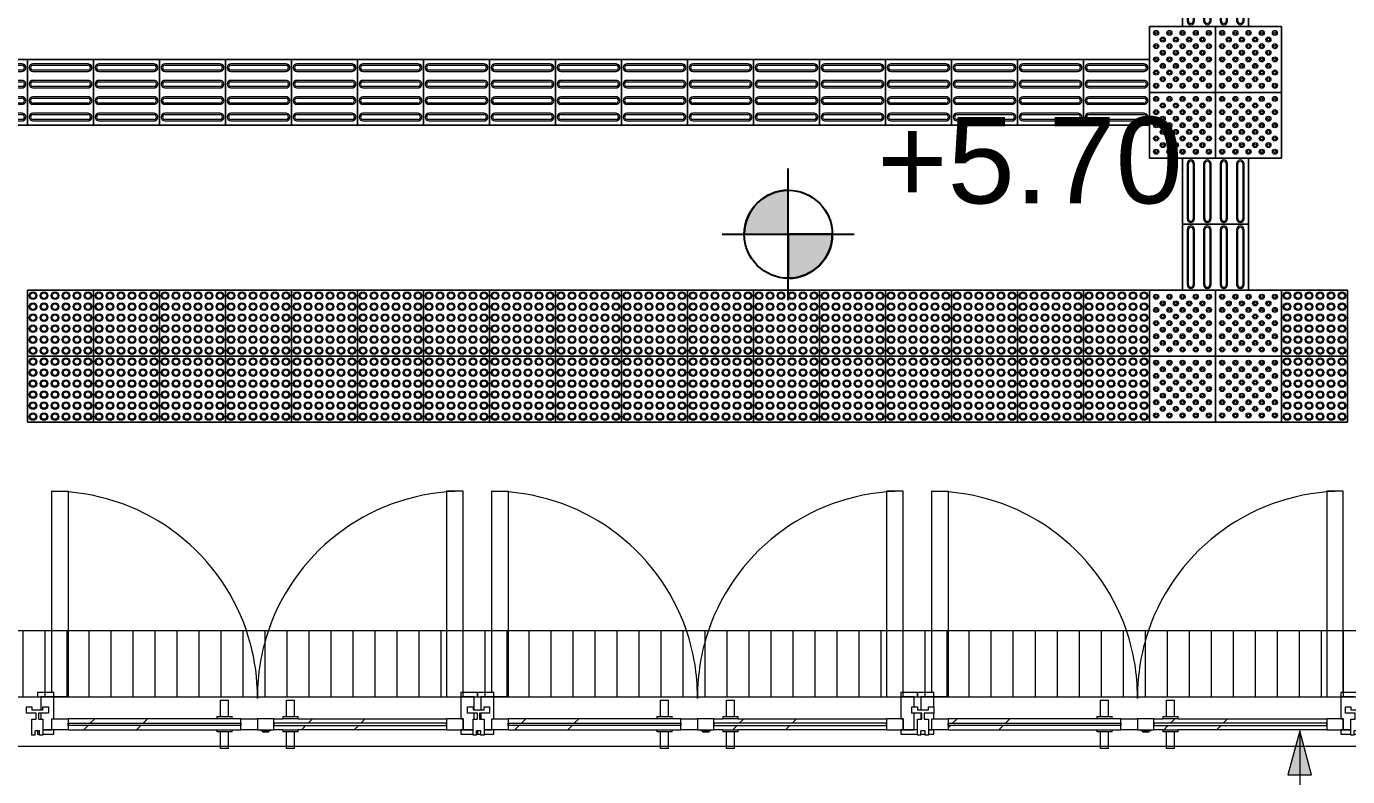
# Model space of a CAD drawing. Header units: millimetres. Extents: x 10569 to 232243, y -25347 to 80743.
# Drawn here: x 54914 to 60919, y 45419 to 48832 of the extents above; entities that cross this region are included whole.
import ezdxf

# ---------------------------------------------------------------- set-up
doc = ezdxf.new("R2010")
doc.units = ezdxf.units.MM
for name, color, linetype, lineweight in [('A-ANNO-NOTE', 131, 'Continuous', 25), ('A-DETL-GENF', 92, 'Continuous', 20), ('A-DETL-THIN', 151, 'Continuous', 9), ('A-DOOR', 31, 'Continuous', 20), ('A-DOOR-FRAM', 31, 'Continuous', 30), ('A-FLOR', 192, 'Continuous', 9), ('A-GENM', 13, 'Continuous', 20), ('A-GLAZ-CWMG', 51, 'Continuous', 20), ('G-ANNO-TEXT', 231, 'Continuous', 5)]:
    doc.layers.add(name, color=color, linetype=linetype, lineweight=lineweight)
doc.styles.add('Arial_1', font='arial.ttf', dxfattribs={"height": 393.413174})
pattern_1 = [(45, (-59964.3, -45707.5), (-494.975, 494.975), []), (45, (-59964.3, -44957.5), (-494.975, 494.975), [])]
pattern_2 = [(45, (-57964.3, -45707.5), (-494.975, 494.975), []), (45, (-57964.3, -44957.5), (-494.975, 494.975), [])]
pattern_3 = [(45, (-55964.3, -45707.5), (-494.975, 494.975), []), (45, (-55964.3, -44957.5), (-494.975, 494.975), [])]

# ---------------------------------------------------------------- blocks, each defined once
blk = doc.blocks.new('Rectangular Mullion - DLN_FRAME Corten-13948619-TENDER DRAFT G_F')
at = {"layer": 'A-GLAZ-CWMG', "lineweight": 15}
for p, q in [((-10, 100), (-25, 100)), ((-25, 100), (-25, 27)), ((-10, 100), (-10, 80)), ((10, 80), (-10, 80)), ((25, 100), (10, 100)), ((10, 100), (10, 80)), ((25, 27), (25, 100)), ((-5, 0), (-50, 0)), ((-50, 0), (-50, -30)), ((-25, 27), (-5, 27)), ((-5, 27), (-5, 0)), ((5, 0), (5, 27)), ((5, 27), (25, 27)), ((50, 0), (5, 0)), ((50, -30), (50, 0)), ((-50, -30), (-25, -30)), ((-25, -30), (-25, -15)), ((-25, -15), (25, -15)), ((25, -15), (25, -30)), ((25, -30), (50, -30))]:
    blk.add_line(p, q, dxfattribs=at)
blk = doc.blocks.new('DLN-Double Door_X Corten - Double Glazing Door-1900 x 2800 _WH_-AUTO Corten-14010553-TENDER DRAFT G_F')
at = {"layer": 'A-DOOR', "lineweight": 9}
h = blk.add_hatch(dxfattribs=at)
h.set_pattern_fill('FP_4', color=256, style=0, pattern_type=2)
h.set_pattern_definition(pattern_1)
h.paths.add_polyline_path([(-75, -75), (-75, -55), (-860, -55), (-860, -75), (-115, -75)], flags=0)
h.paths.add_polyline_path([(-520.8, -45), (-75, -45), (-75, -25), (-860, -25), (-860, -45), (-545, -45)], flags=0)
h = blk.add_hatch(dxfattribs=at)
h.set_pattern_fill('FP_4', color=256, style=0, pattern_type=2)
h.set_pattern_definition(pattern_1)
h.paths.add_polyline_path([(860, -75), (860, -55), (75, -55), (75, -75), (655, -75)], flags=0)
h.paths.add_polyline_path([(860, -45), (860, -25), (75, -25), (75, -45), (655, -45)], flags=0)
at = {"layer": 'A-DOOR', "lineweight": 15}
for p, q in [((-935, 1010), (-860, 1010)), ((-935, 375), (-935, 1010)), ((-860, 1010), (-860, 375)), ((860, 1010), (860, 375)), ((935, 1010), (860, 1010)), ((935, 375), (935, 1010)), ((-935, 95), (-935, 375)), ((-860, 375), (-860, 75)), ((860, 375), (860, 75)), ((935, 95), (935, 375)), ((-860, 75), (-925, 75)), ((860, 75), (925, 75)), ((-167.5, 60), (-132.5, 60)), ((-167.5, -15), (-167.5, 60)), ((-132.5, 60), (-132.5, -15)), ((132.5, -15), (132.5, 60)), ((132.5, 60), (167.5, 60)), ((167.5, 60), (167.5, -15)), ((-935, -75), (-935, -25)), ((-935, -25), (-860, -25)), ((-185, -25), (-860, -25)), ((-860, -25), (-860, -75)), ((-860, -45), (-75, -45)), ((-860, -55), (-860, -45)), ((-75, -55), (-860, -55)), ((-185, -15), (-115, -15)), ((-185, -15), (-185, -25)), ((-115, -25), (-185, -25)), ((-115, -25), (-115, -15)), ((-75, -25), (-115, -25)), ((-75, -75), (-75, -25)), ((-75, -25), (0, -25)), ((-75, -45), (-75, -55)), ((0, -25), (0, -75)), ((75, -25), (0, -25)), ((0, -25), (0, -75)), ((75, -25), (115, -25)), ((75, -75), (75, -25)), ((860, -45), (75, -45)), ((75, -45), (75, -55)), ((75, -55), (860, -55)), ((115, -15), (185, -15)), ((115, -15), (115, -25)), ((185, -25), (115, -25)), ((185, -25), (185, -15)), ((185, -25), (860, -25)), ((935, -25), (860, -25)), ((860, -25), (860, -75)), ((860, -55), (860, -45)), ((935, -75), (935, -25)), ((-860, -75), (-935, -75)), ((-860, -75), (-185, -75)), ((-185, -75), (-115, -75)), ((-185, -75), (-185, -85)), ((-115, -85), (-185, -85)), ((-167.5, -160), (-167.5, -85)), ((-132.5, -85), (-132.5, -160)), ((-115, -85), (-115, -75)), ((-115, -75), (-75, -75)), ((0, -75), (-75, -75)), ((0, -75), (75, -75)), ((15, -75), (15, -80)), ((60, -80), (15, -80)), ((22.5, -80), (22.5, -85)), ((22.5, -85), (52.5, -85)), ((52.5, -85), (22.5, -85)), ((52.5, -85), (52.5, -80)), ((60, -80), (60, -75)), ((115, -75), (75, -75)), ((115, -75), (185, -75)), ((115, -75), (115, -85)), ((185, -85), (115, -85)), ((132.5, -160), (132.5, -85)), ((167.5, -85), (167.5, -160)), ((185, -85), (185, -75)), ((860, -75), (185, -75)), ((860, -75), (935, -75)), ((-132.5, -160), (-167.5, -160)), ((167.5, -160), (132.5, -160))]:
    blk.add_line(p, q, dxfattribs=at)
for centre, start, end in [((-935, 75), 18.78732, 90), ((935, 75), 90, 161.21268), ((-935, 75), 0.00284, 18.78732), ((935, 75), 161.21268, 179.99716), ((935, 75), 179.99716, 180.5), ((-935, 75), 359.5, 0.00284)]:
    blk.add_arc(centre, 935, start, end, dxfattribs=at)
at = {"layer": 'A-DOOR-FRAM', "lineweight": 15}
for p, q in [((-925, 95), (-1000, 95)), ((-1000, 95), (-1000, 75)), ((-1000, 75), (-925, 75)), ((-985, 75), (-985, 15)), ((-925, 75), (-985, 75)), ((-925, 75), (-925, 95)), ((-925, 30), (-925, 75)), ((1000, 95), (925, 95)), ((925, 95), (925, 75)), ((925, 75), (985, 75)), ((985, 75), (925, 75)), ((925, 75), (925, -25)), ((990, 75), (1000, 75)), ((1000, 75), (1000, 95)), ((-985, 0), (-985, -27)), ((-935, -75), (-935, -25)), ((-935, -25), (-925, -25)), ((-925, -25), (-925, 0)), ((925, -25), (935, -25)), ((935, -25), (935, -75)), ((-985, -95), (-965, -95)), ((-925, -75), (-950, -75)), ((-950, -75), (-935, -75)), ((-950, -95), (-925, -95)), ((-925, -95), (-925, -75)), ((970, -75), (925, -75)), ((925, -75), (925, -95)), ((925, -95), (970, -95)), ((935, -75), (970, -75)), ((985, -95), (1000, -95)), ((1000, -95), (1000, -80))]:
    blk.add_line(p, q, dxfattribs=at)
blk = doc.blocks.new('DLN-Double Door_X Corten_SingleDoorSwing - Double Glazing Door-1900 x 2800 _WH_-18312659-TENDER DRAFT G_F')
at = {"layer": 'A-DOOR', "lineweight": 9}
h = blk.add_hatch(dxfattribs=at)
h.set_pattern_fill('FP_5', color=256, style=0, pattern_type=2)
h.set_pattern_definition(pattern_2)
h.paths.add_polyline_path([(-331.7, -75), (-75, -75), (-75, -55), (-860, -55), (-860, -75), (-490, -75)], flags=0)
h.paths.add_polyline_path([(-75, -45), (-75, -25), (-860, -25), (-860, -45), (-331.7, -45)], flags=0)
h = blk.add_hatch(dxfattribs=at)
h.set_pattern_fill('FP_5', color=256, style=0, pattern_type=2)
h.set_pattern_definition(pattern_2)
h.paths.add_polyline_path([(75, -75), (860, -75), (860, -55), (75, -55)], flags=0)
h.paths.add_polyline_path([(855, -45), (860, -45), (860, -25), (75, -25), (75, -45), (573.7, -45)], flags=0)
at = {"layer": 'A-DOOR', "lineweight": 15}
for p, q in [((-935, 1010), (-860, 1010)), ((-935, 375), (-935, 1010)), ((-860, 1010), (-860, 375)), ((860, 1010), (860, 375)), ((935, 1010), (860, 1010)), ((935, 375), (935, 1010)), ((-935, 95), (-935, 375)), ((-860, 375), (-860, 75)), ((860, 375), (860, 75)), ((935, 95), (935, 375)), ((-860, 75), (-925, 75)), ((860, 75), (925, 75)), ((-167.5, 60), (-132.5, 60)), ((-167.5, -15), (-167.5, 60)), ((-132.5, 60), (-132.5, -15)), ((132.5, -15), (132.5, 60)), ((132.5, 60), (167.5, 60)), ((167.5, 60), (167.5, -15)), ((-935, -75), (-935, -25)), ((-935, -25), (-860, -25)), ((-185, -25), (-860, -25)), ((-860, -25), (-860, -75)), ((-860, -45), (-75, -45)), ((-860, -55), (-860, -45)), ((-75, -55), (-860, -55)), ((-185, -15), (-115, -15)), ((-185, -15), (-185, -25)), ((-115, -25), (-185, -25)), ((-115, -25), (-115, -15)), ((-75, -25), (-115, -25)), ((-75, -75), (-75, -25)), ((-75, -25), (0, -25)), ((-75, -45), (-75, -55)), ((0, -25), (0, -75)), ((75, -25), (0, -25)), ((0, -25), (0, -75)), ((75, -25), (115, -25)), ((75, -75), (75, -25)), ((860, -45), (75, -45)), ((75, -45), (75, -55)), ((75, -55), (860, -55)), ((115, -15), (185, -15)), ((115, -15), (115, -25)), ((185, -25), (115, -25)), ((185, -25), (185, -15)), ((185, -25), (860, -25)), ((935, -25), (860, -25)), ((860, -25), (860, -75)), ((860, -55), (860, -45)), ((935, -75), (935, -25)), ((-860, -75), (-935, -75)), ((-860, -75), (-185, -75)), ((-185, -75), (-115, -75)), ((-185, -75), (-185, -85)), ((-115, -85), (-185, -85)), ((-167.5, -160), (-167.5, -85)), ((-132.5, -85), (-132.5, -160)), ((-115, -85), (-115, -75)), ((-115, -75), (-75, -75)), ((0, -75), (-75, -75)), ((0, -75), (75, -75)), ((15, -75), (15, -80)), ((60, -80), (15, -80)), ((22.5, -80), (22.5, -85)), ((22.5, -85), (52.5, -85)), ((52.5, -85), (22.5, -85)), ((52.5, -85), (52.5, -80)), ((60, -80), (60, -75)), ((115, -75), (75, -75)), ((115, -75), (185, -75)), ((115, -75), (115, -85)), ((185, -85), (115, -85)), ((132.5, -160), (132.5, -85)), ((167.5, -85), (167.5, -160)), ((185, -85), (185, -75)), ((860, -75), (185, -75)), ((860, -75), (935, -75)), ((-132.5, -160), (-167.5, -160)), ((167.5, -160), (132.5, -160))]:
    blk.add_line(p, q, dxfattribs=at)
for centre, start, end in [((-935, 75), 18.78732, 90), ((935, 75), 90, 161.21268), ((-935, 75), 0.00284, 18.78732), ((935, 75), 161.21268, 179.99716), ((935, 75), 179.99716, 180.5), ((-935, 75), 359.5, 0.00284)]:
    blk.add_arc(centre, 935, start, end, dxfattribs=at)
at = {"layer": 'A-DOOR-FRAM', "lineweight": 15}
for p, q in [((-925, 95), (-1000, 95)), ((-1000, 95), (-1000, 75)), ((-1000, 75), (-925, 75)), ((-985, 75), (-985, 15)), ((-925, 75), (-985, 75)), ((-925, 75), (-925, 95)), ((-925, -25), (-925, 75)), ((1000, 95), (925, 95)), ((925, 95), (925, 75)), ((925, 75), (1000, 75)), ((985, 75), (925, 75)), ((925, 75), (925, -25)), ((985, 30), (985, 75)), ((1000, 75), (1000, 95)), ((985, -75), (985, 0)), ((-985, 0), (-985, -27)), ((-935, -75), (-935, -25)), ((-935, -25), (-925, -25)), ((925, -25), (935, -25)), ((935, -25), (935, -75)), ((-1000, -80), (-1000, -95)), ((-1000, -95), (-985, -95)), ((-925, -75), (-970, -75)), ((-970, -75), (-935, -75)), ((-970, -95), (-925, -95)), ((-925, -95), (-925, -75)), ((1000, -75), (925, -75)), ((925, -75), (925, -95)), ((925, -95), (1000, -95)), ((935, -75), (985, -75))]:
    blk.add_line(p, q, dxfattribs=at)
blk = doc.blocks.new('DLN-Double Door_X Corten_SingleDoorSwing - Double Glazing Door-1900 x 2800 _WH_-V421-TENDER DRAFT G_F')
at = {"layer": 'A-DOOR', "lineweight": 9}
h = blk.add_hatch(dxfattribs=at)
h.set_pattern_fill('FP_6', color=256, style=0, pattern_type=2)
h.set_pattern_definition(pattern_3)
h.paths.add_polyline_path([(-185, -75), (-75, -75), (-75, -55), (-860, -55), (-860, -75), (-495, -75)], flags=0)
h.paths.add_polyline_path([(-75, -45), (-75, -25), (-860, -25), (-860, -45), (-142.7, -45)], flags=0)
h = blk.add_hatch(dxfattribs=at)
h.set_pattern_fill('FP_6', color=256, style=0, pattern_type=2)
h.set_pattern_definition(pattern_3)
h.paths.add_polyline_path([(755, -75), (860, -75), (860, -55), (75, -55), (75, -75), (505, -75)], flags=0)
h.paths.add_polyline_path([(860, -45), (860, -25), (75, -25), (75, -45), (762.8, -45)], flags=0)
at = {"layer": 'A-DOOR', "lineweight": 15}
for p, q in [((-935, 1010), (-860, 1010)), ((-935, 375), (-935, 1010)), ((-860, 1010), (-860, 375)), ((860, 1010), (860, 375)), ((935, 1010), (860, 1010)), ((935, 375), (935, 1010)), ((-935, 95), (-935, 375)), ((-860, 375), (-860, 75)), ((860, 375), (860, 75)), ((935, 95), (935, 375)), ((-860, 75), (-925, 75)), ((860, 75), (925, 75)), ((-167.5, 60), (-132.5, 60)), ((-167.5, -15), (-167.5, 60)), ((-132.5, 60), (-132.5, -15)), ((132.5, -15), (132.5, 60)), ((132.5, 60), (167.5, 60)), ((167.5, 60), (167.5, -15)), ((-935, -75), (-935, -25)), ((-935, -25), (-860, -25)), ((-185, -25), (-860, -25)), ((-860, -25), (-860, -75)), ((-860, -45), (-75, -45)), ((-860, -55), (-860, -45)), ((-75, -55), (-860, -55)), ((-185, -15), (-115, -15)), ((-185, -15), (-185, -25)), ((-115, -25), (-185, -25)), ((-115, -25), (-115, -15)), ((-75, -25), (-115, -25)), ((-75, -75), (-75, -25)), ((-75, -25), (0, -25)), ((-75, -45), (-75, -55)), ((0, -25), (0, -75)), ((75, -25), (0, -25)), ((0, -25), (0, -75)), ((75, -25), (115, -25)), ((75, -75), (75, -25)), ((860, -45), (75, -45)), ((75, -45), (75, -55)), ((75, -55), (860, -55)), ((115, -15), (185, -15)), ((115, -15), (115, -25)), ((185, -25), (115, -25)), ((185, -25), (185, -15)), ((185, -25), (860, -25)), ((935, -25), (860, -25)), ((860, -25), (860, -75)), ((860, -55), (860, -45)), ((935, -75), (935, -25)), ((-860, -75), (-935, -75)), ((-860, -75), (-185, -75)), ((-185, -75), (-115, -75)), ((-185, -75), (-185, -85)), ((-115, -85), (-185, -85)), ((-167.5, -160), (-167.5, -85)), ((-132.5, -85), (-132.5, -160)), ((-115, -85), (-115, -75)), ((-115, -75), (-75, -75)), ((0, -75), (-75, -75)), ((0, -75), (75, -75)), ((15, -75), (15, -80)), ((60, -80), (15, -80)), ((22.5, -80), (22.5, -85)), ((22.5, -85), (52.5, -85)), ((52.5, -85), (22.5, -85)), ((52.5, -85), (52.5, -80)), ((60, -80), (60, -75)), ((115, -75), (75, -75)), ((115, -75), (185, -75)), ((115, -75), (115, -85)), ((185, -85), (115, -85)), ((132.5, -160), (132.5, -85)), ((167.5, -85), (167.5, -160)), ((185, -85), (185, -75)), ((860, -75), (185, -75)), ((860, -75), (935, -75)), ((-132.5, -160), (-167.5, -160)), ((167.5, -160), (132.5, -160))]:
    blk.add_line(p, q, dxfattribs=at)
for centre, start, end in [((-935, 75), 18.78732, 90), ((935, 75), 90, 161.21268), ((-935, 75), 10.8125, 18.78732), ((935, 75), 161.21268, 179.99716), ((-935, 75), 0.00284, 10.8125), ((935, 75), 179.99716, 180.5), ((-935, 75), 359.5, 0.00284)]:
    blk.add_arc(centre, 935, start, end, dxfattribs=at)
at = {"layer": 'A-DOOR-FRAM', "lineweight": 15}
for p, q in [((-925, 95), (-1000, 95)), ((-1000, 95), (-1000, 75)), ((-1000, 75), (-925, 75)), ((-985, 75), (-985, 15)), ((-925, 75), (-985, 75)), ((-925, 75), (-925, 95)), ((-925, -25), (-925, 75)), ((1000, 95), (925, 95)), ((925, 95), (925, 75)), ((925, 75), (1000, 75)), ((985, 75), (925, 75)), ((925, 75), (925, -25)), ((985, 15), (985, 75)), ((1000, 75), (1000, 95)), ((-985, 0), (-985, -27)), ((-935, -75), (-935, -25)), ((-935, -25), (-925, -25)), ((925, -25), (935, -25)), ((935, -25), (935, -75)), ((985, -27), (985, 0)), ((-1000, -80), (-1000, -95)), ((-1000, -95), (-990, -95)), ((-925, -75), (-975, -75)), ((-975, -75), (-935, -75)), ((-975, -95), (-925, -95)), ((-925, -95), (-925, -75)), ((980, -75), (925, -75)), ((925, -75), (925, -95)), ((925, -95), (980, -95)), ((935, -75), (980, -75)), ((995, -95), (1000, -95)), ((1000, -95), (1000, -80))]:
    blk.add_line(p, q, dxfattribs=at)
blk = doc.blocks.new('DLN_Tactile - Hazard warning Tiles-3867762-TENDER DRAFT G_F')
at = {"layer": 'A-GENM'}
for p, q in [((150, 150), (-150, 150)), ((-150, 150), (-150, -150)), ((-150, -150), (-150, 150)), ((-150, 150), (150, 150)), ((150, -150), (150, 150)), ((150, 150), (150, -150)), ((-150, -150), (150, -150)), ((150, -150), (-150, -150))]:
    blk.add_line(p, q, dxfattribs=at)
for centre, radius in [((-125, 125), 17.5), ((-125, 125), 12.5), ((-75, 125), 17.5), ((-75, 125), 12.5), ((-25, 125), 17.5), ((-25, 125), 12.5), ((25, 125), 17.5), ((25, 125), 12.5), ((75, 125), 17.5), ((75, 125), 12.5), ((125, 125), 17.5), ((125, 125), 12.5), ((-125, 75), 17.5), ((-125, 75), 12.5), ((-75, 75), 17.5), ((-75, 75), 12.5), ((-25, 75), 17.5), ((-25, 75), 12.5), ((25, 75), 17.5), ((25, 75), 12.5), ((75, 75), 17.5), ((75, 75), 12.5), ((125, 75), 17.5), ((125, 75), 12.5), ((-125, 25), 17.5), ((-125, 25), 12.5), ((-75, 25), 17.5), ((-75, 25), 12.5), ((-25, 25), 17.5), ((-25, 25), 12.5), ((25, 25), 17.5), ((25, 25), 12.5), ((75, 25), 17.5), ((75, 25), 12.5), ((125, 25), 17.5), ((125, 25), 12.5), ((-125, -25), 17.5), ((-125, -75), 17.5), ((-125, -25), 12.5), ((-75, -25), 17.5), ((-75, -75), 17.5), ((-75, -25), 12.5), ((-25, -25), 17.5), ((-25, -75), 17.5), ((-25, -25), 12.5), ((25, -25), 17.5), ((25, -75), 17.5), ((25, -25), 12.5), ((75, -25), 17.5), ((75, -75), 17.5), ((75, -25), 12.5), ((125, -25), 17.5), ((125, -75), 17.5), ((125, -25), 12.5), ((-125, -125), 17.5), ((-125, -75), 12.5), ((-125, -125), 12.5), ((-75, -125), 17.5), ((-75, -75), 12.5), ((-75, -125), 12.5), ((-25, -125), 17.5), ((-25, -75), 12.5), ((-25, -125), 12.5), ((25, -125), 17.5), ((25, -75), 12.5), ((25, -125), 12.5), ((75, -125), 17.5), ((75, -75), 12.5), ((75, -125), 12.5), ((125, -125), 17.5), ((125, -75), 12.5), ((125, -125), 12.5)]:
    blk.add_circle(centre, radius, dxfattribs=at)
blk = doc.blocks.new('DLN_Tactile - Positional Tiles-V426-TENDER DRAFT G_F')
at = {"layer": 'A-GENM'}
for p, q in [((150, 150), (-150, 150)), ((-150, 150), (-150, -150)), ((-150, -150), (-150, 150)), ((-150, 150), (0, 150)), ((0, 150), (150, 150)), ((150, -150), (150, 150)), ((150, 150), (150, -150)), ((-150, -150), (150, -150)), ((150, -150), (-150, -150))]:
    blk.add_line(p, q, dxfattribs=at)
for centre, radius in [((-120, 120), 11.5), ((-120, 120), 6), ((-60, 120), 11.5), ((-60, 120), 6), ((0, 120), 11.5), ((0, 120), 6), ((60, 120), 11.5), ((60, 120), 6), ((120, 120), 11.5), ((120, 120), 6), ((-120, 60), 11.5), ((-120, 60), 6), ((-90, 90), 11.5), ((-90, 90), 6), ((-60, 60), 11.5), ((-60, 60), 6), ((-30, 90), 11.5), ((-30, 90), 6), ((0, 60), 11.5), ((0, 60), 6), ((30, 90), 11.5), ((30, 90), 6), ((60, 60), 11.5), ((60, 60), 6), ((90, 90), 11.5), ((90, 90), 6), ((120, 60), 11.5), ((120, 60), 6), ((-120, 0), 11.5), ((-120, 0), 6), ((-90, 30), 11.5), ((-90, 30), 6), ((-60, 0), 11.5), ((-60, 0), 6), ((-30, 30), 11.5), ((-30, 30), 6), ((0, 0), 11.5), ((0, 0), 6), ((30, 30), 11.5), ((30, 30), 6), ((60, 0), 11.5), ((60, 0), 6), ((90, 30), 11.5), ((90, 30), 6), ((120, 0), 11.5), ((120, 0), 6), ((-120, -60), 11.5), ((-120, -60), 6), ((-90, -30), 11.5), ((-90, -30), 6), ((-60, -60), 11.5), ((-60, -60), 6), ((-30, -30), 11.5), ((-30, -30), 6), ((0, -60), 11.5), ((0, -60), 6), ((30, -30), 11.5), ((30, -30), 6), ((60, -60), 11.5), ((60, -60), 6), ((90, -30), 11.5), ((90, -30), 6), ((120, -60), 11.5), ((120, -60), 6), ((-120, -120), 11.5), ((-120, -120), 6), ((-90, -90), 11.5), ((-90, -90), 6), ((-60, -120), 11.5), ((-60, -120), 6), ((-30, -90), 11.5), ((-30, -90), 6), ((0, -120), 11.5), ((0, -120), 6), ((30, -90), 11.5), ((30, -90), 6), ((60, -120), 11.5), ((60, -120), 6), ((90, -90), 11.5), ((90, -90), 6), ((120, -120), 11.5), ((120, -120), 6)]:
    blk.add_circle(centre, radius, dxfattribs=at)
blk = doc.blocks.new('DLN_Tactile - Positional Tiles-V427-TENDER DRAFT G_F')
at = {"layer": 'A-GENM'}
for p, q in [((150, 150), (-150, 150)), ((-150, 150), (-150, -150)), ((-150, -150), (-150, 150)), ((-150, 150), (0, 150)), ((0, 150), (150, 150)), ((150, -150), (150, 150)), ((150, 150), (150, -150)), ((-150, -150), (150, -150)), ((150, -150), (-150, -150))]:
    blk.add_line(p, q, dxfattribs=at)
for centre, radius in [((-120, 120), 11.5), ((-120, 120), 6), ((-60, 120), 11.5), ((-60, 120), 6), ((0, 120), 11.5), ((0, 120), 6), ((60, 120), 11.5), ((60, 120), 6), ((120, 120), 11.5), ((120, 120), 6), ((-120, 60), 11.5), ((-120, 60), 6), ((-90, 90), 11.5), ((-90, 90), 6), ((-60, 60), 11.5), ((-60, 60), 6), ((-30, 90), 11.5), ((-30, 90), 6), ((0, 60), 11.5), ((0, 60), 6), ((30, 90), 11.5), ((30, 90), 6), ((60, 60), 11.5), ((60, 60), 6), ((90, 90), 11.5), ((90, 90), 6), ((120, 60), 11.5), ((120, 60), 6), ((-120, 0), 11.5), ((-120, 0), 6), ((-90, 30), 11.5), ((-90, 30), 6), ((-60, 0), 11.5), ((-60, 0), 6), ((-30, 30), 11.5), ((-30, 30), 6), ((0, 0), 11.5), ((0, 0), 6), ((30, 30), 11.5), ((30, 30), 6), ((60, 0), 11.5), ((60, 0), 6), ((90, 30), 11.5), ((90, 30), 6), ((120, 0), 11.5), ((120, 0), 6), ((-120, -60), 11.5), ((-120, -60), 6), ((-90, -30), 11.5), ((-90, -30), 6), ((-60, -60), 11.5), ((-60, -60), 6), ((-30, -30), 11.5), ((-30, -30), 6), ((0, -60), 11.5), ((0, -60), 6), ((30, -30), 11.5), ((30, -30), 6), ((60, -60), 11.5), ((60, -60), 6), ((90, -30), 11.5), ((90, -30), 6), ((120, -60), 11.5), ((120, -60), 6), ((-120, -120), 11.5), ((-120, -120), 6), ((-90, -90), 11.5), ((-90, -90), 6), ((-60, -120), 11.5), ((-60, -120), 6), ((-30, -90), 11.5), ((-30, -90), 6), ((0, -120), 11.5), ((0, -120), 6), ((30, -90), 11.5), ((30, -90), 6), ((60, -120), 11.5), ((60, -120), 6), ((90, -90), 11.5), ((90, -90), 6), ((120, -120), 11.5), ((120, -120), 6)]:
    blk.add_circle(centre, radius, dxfattribs=at)
blk = doc.blocks.new('DLN_Tactile - Positional Tiles-3867764-TENDER DRAFT G_F')
at = {"layer": 'A-GENM'}
for p, q in [((150, 150), (-150, 150)), ((-150, 150), (-150, -150)), ((-150, -150), (-150, 150)), ((-150, 150), (150, 150)), ((150, -150), (150, 150)), ((150, 150), (150, -150)), ((-150, -150), (150, -150)), ((150, -150), (-150, -150))]:
    blk.add_line(p, q, dxfattribs=at)
for centre, radius in [((-120, 120), 11.5), ((-120, 120), 6), ((-60, 120), 11.5), ((-60, 120), 6), ((0, 120), 11.5), ((0, 120), 6), ((60, 120), 11.5), ((60, 120), 6), ((120, 120), 11.5), ((120, 120), 6), ((-120, 60), 11.5), ((-120, 60), 6), ((-90, 90), 11.5), ((-90, 90), 6), ((-60, 60), 11.5), ((-60, 60), 6), ((-30, 90), 11.5), ((-30, 90), 6), ((0, 60), 11.5), ((0, 60), 6), ((30, 90), 11.5), ((30, 90), 6), ((60, 60), 11.5), ((60, 60), 6), ((90, 90), 11.5), ((90, 90), 6), ((120, 60), 11.5), ((120, 60), 6), ((-120, 0), 11.5), ((-120, 0), 6), ((-90, 30), 11.5), ((-90, 30), 6), ((-60, 0), 11.5), ((-60, 0), 6), ((-30, 30), 11.5), ((-30, 30), 6), ((0, 0), 11.5), ((0, 0), 6), ((30, 30), 11.5), ((30, 30), 6), ((60, 0), 11.5), ((60, 0), 6), ((90, 30), 11.5), ((90, 30), 6), ((120, 0), 11.5), ((120, 0), 6), ((-120, -60), 11.5), ((-120, -60), 6), ((-90, -30), 11.5), ((-90, -30), 6), ((-60, -60), 11.5), ((-60, -60), 6), ((-30, -30), 11.5), ((-30, -30), 6), ((0, -60), 11.5), ((0, -60), 6), ((30, -30), 11.5), ((30, -30), 6), ((60, -60), 11.5), ((60, -60), 6), ((90, -30), 11.5), ((90, -30), 6), ((120, -60), 11.5), ((120, -60), 6), ((-120, -120), 11.5), ((-120, -120), 6), ((-90, -90), 11.5), ((-90, -90), 6), ((-60, -120), 11.5), ((-60, -120), 6), ((-30, -90), 11.5), ((-30, -90), 6), ((0, -120), 11.5), ((0, -120), 6), ((30, -90), 11.5), ((30, -90), 6), ((60, -120), 11.5), ((60, -120), 6), ((90, -90), 11.5), ((90, -90), 6), ((120, -120), 11.5), ((120, -120), 6)]:
    blk.add_circle(centre, radius, dxfattribs=at)
blk = doc.blocks.new('DLN_Tactile - Positional Tiles-V432-TENDER DRAFT G_F')
at = {"layer": 'A-GENM'}
for p, q in [((150, 150), (-150, 150)), ((-150, 150), (-150, -150)), ((-150, 0), (-150, 150)), ((-150, 150), (0, 150)), ((0, 150), (150, 150)), ((150, -150), (150, 150)), ((150, 150), (150, -150)), ((-150, -150), (-150, 0)), ((-150, -150), (150, -150)), ((150, -150), (-150, -150))]:
    blk.add_line(p, q, dxfattribs=at)
for centre, radius in [((-120, 120), 11.5), ((-120, 120), 6), ((-60, 120), 11.5), ((-60, 120), 6), ((0, 120), 11.5), ((0, 120), 6), ((60, 120), 11.5), ((60, 120), 6), ((120, 120), 11.5), ((120, 120), 6), ((-120, 60), 11.5), ((-120, 60), 6), ((-90, 90), 11.5), ((-90, 90), 6), ((-60, 60), 11.5), ((-60, 60), 6), ((-30, 90), 11.5), ((-30, 90), 6), ((0, 60), 11.5), ((0, 60), 6), ((30, 90), 11.5), ((30, 90), 6), ((60, 60), 11.5), ((60, 60), 6), ((90, 90), 11.5), ((90, 90), 6), ((120, 60), 11.5), ((120, 60), 6), ((-120, 0), 11.5), ((-120, 0), 6), ((-90, 30), 11.5), ((-90, 30), 6), ((-60, 0), 11.5), ((-60, 0), 6), ((-30, 30), 11.5), ((-30, 30), 6), ((0, 0), 11.5), ((0, 0), 6), ((30, 30), 11.5), ((30, 30), 6), ((60, 0), 11.5), ((60, 0), 6), ((90, 30), 11.5), ((90, 30), 6), ((120, 0), 11.5), ((120, 0), 6), ((-120, -60), 11.5), ((-120, -60), 6), ((-90, -30), 11.5), ((-90, -30), 6), ((-60, -60), 11.5), ((-60, -60), 6), ((-30, -30), 11.5), ((-30, -30), 6), ((0, -60), 11.5), ((0, -60), 6), ((30, -30), 11.5), ((30, -30), 6), ((60, -60), 11.5), ((60, -60), 6), ((90, -30), 11.5), ((90, -30), 6), ((120, -60), 11.5), ((120, -60), 6), ((-120, -120), 11.5), ((-120, -120), 6), ((-90, -90), 11.5), ((-90, -90), 6), ((-60, -120), 11.5), ((-60, -120), 6), ((-30, -90), 11.5), ((-30, -90), 6), ((0, -120), 11.5), ((0, -120), 6), ((30, -90), 11.5), ((30, -90), 6), ((60, -120), 11.5), ((60, -120), 6), ((90, -90), 11.5), ((90, -90), 6), ((120, -120), 11.5), ((120, -120), 6)]:
    blk.add_circle(centre, radius, dxfattribs=at)
blk = doc.blocks.new('DLN_Tactile - Positional Tiles-V433-TENDER DRAFT G_F')
at = {"layer": 'A-GENM'}
for p, q in [((150, 150), (-150, 150)), ((-150, 150), (-150, -150)), ((-150, 0), (-150, 150)), ((-150, 150), (150, 150)), ((150, -150), (150, 150)), ((150, 150), (150, -150)), ((-150, -150), (-150, 0)), ((-150, -150), (150, -150)), ((0, -150), (-150, -150)), ((150, -150), (0, -150))]:
    blk.add_line(p, q, dxfattribs=at)
for centre, radius in [((-120, 120), 11.5), ((-120, 120), 6), ((-60, 120), 11.5), ((-60, 120), 6), ((0, 120), 11.5), ((0, 120), 6), ((60, 120), 11.5), ((60, 120), 6), ((120, 120), 11.5), ((120, 120), 6), ((-120, 60), 11.5), ((-120, 60), 6), ((-90, 90), 11.5), ((-90, 90), 6), ((-60, 60), 11.5), ((-60, 60), 6), ((-30, 90), 11.5), ((-30, 90), 6), ((0, 60), 11.5), ((0, 60), 6), ((30, 90), 11.5), ((30, 90), 6), ((60, 60), 11.5), ((60, 60), 6), ((90, 90), 11.5), ((90, 90), 6), ((120, 60), 11.5), ((120, 60), 6), ((-120, 0), 11.5), ((-120, 0), 6), ((-90, 30), 11.5), ((-90, 30), 6), ((-60, 0), 11.5), ((-60, 0), 6), ((-30, 30), 11.5), ((-30, 30), 6), ((0, 0), 11.5), ((0, 0), 6), ((30, 30), 11.5), ((30, 30), 6), ((60, 0), 11.5), ((60, 0), 6), ((90, 30), 11.5), ((90, 30), 6), ((120, 0), 11.5), ((120, 0), 6), ((-120, -60), 11.5), ((-120, -60), 6), ((-90, -30), 11.5), ((-90, -30), 6), ((-60, -60), 11.5), ((-60, -60), 6), ((-30, -30), 11.5), ((-30, -30), 6), ((0, -60), 11.5), ((0, -60), 6), ((30, -30), 11.5), ((30, -30), 6), ((60, -60), 11.5), ((60, -60), 6), ((90, -30), 11.5), ((90, -30), 6), ((120, -60), 11.5), ((120, -60), 6), ((-120, -120), 11.5), ((-120, -120), 6), ((-90, -90), 11.5), ((-90, -90), 6), ((-60, -120), 11.5), ((-60, -120), 6), ((-30, -90), 11.5), ((-30, -90), 6), ((0, -120), 11.5), ((0, -120), 6), ((30, -90), 11.5), ((30, -90), 6), ((60, -120), 11.5), ((60, -120), 6), ((90, -90), 11.5), ((90, -90), 6), ((120, -120), 11.5), ((120, -120), 6)]:
    blk.add_circle(centre, radius, dxfattribs=at)
blk = doc.blocks.new('DLN_Tactile - Positional Tiles-V425-TENDER DRAFT G_F')
at = {"layer": 'A-GENM'}
for p, q in [((150, 150), (-150, 150)), ((-150, 150), (-150, -150)), ((-150, -150), (-150, 150)), ((-150, 150), (150, 150)), ((150, -150), (150, 150)), ((150, 150), (150, -150)), ((-150, -150), (150, -150)), ((0, -150), (-150, -150)), ((150, -150), (0, -150))]:
    blk.add_line(p, q, dxfattribs=at)
for centre, radius in [((-120, 120), 11.5), ((-120, 120), 6), ((-60, 120), 11.5), ((-60, 120), 6), ((0, 120), 11.5), ((0, 120), 6), ((60, 120), 11.5), ((60, 120), 6), ((120, 120), 11.5), ((120, 120), 6), ((-120, 60), 11.5), ((-120, 60), 6), ((-90, 90), 11.5), ((-90, 90), 6), ((-60, 60), 11.5), ((-60, 60), 6), ((-30, 90), 11.5), ((-30, 90), 6), ((0, 60), 11.5), ((0, 60), 6), ((30, 90), 11.5), ((30, 90), 6), ((60, 60), 11.5), ((60, 60), 6), ((90, 90), 11.5), ((90, 90), 6), ((120, 60), 11.5), ((120, 60), 6), ((-120, 0), 11.5), ((-120, 0), 6), ((-90, 30), 11.5), ((-90, 30), 6), ((-60, 0), 11.5), ((-60, 0), 6), ((-30, 30), 11.5), ((-30, 30), 6), ((0, 0), 11.5), ((0, 0), 6), ((30, 30), 11.5), ((30, 30), 6), ((60, 0), 11.5), ((60, 0), 6), ((90, 30), 11.5), ((90, 30), 6), ((120, 0), 11.5), ((120, 0), 6), ((-120, -60), 11.5), ((-120, -60), 6), ((-90, -30), 11.5), ((-90, -30), 6), ((-60, -60), 11.5), ((-60, -60), 6), ((-30, -30), 11.5), ((-30, -30), 6), ((0, -60), 11.5), ((0, -60), 6), ((30, -30), 11.5), ((30, -30), 6), ((60, -60), 11.5), ((60, -60), 6), ((90, -30), 11.5), ((90, -30), 6), ((120, -60), 11.5), ((120, -60), 6), ((-120, -120), 11.5), ((-120, -120), 6), ((-90, -90), 11.5), ((-90, -90), 6), ((-60, -120), 11.5), ((-60, -120), 6), ((-30, -90), 11.5), ((-30, -90), 6), ((0, -120), 11.5), ((0, -120), 6), ((30, -90), 11.5), ((30, -90), 6), ((60, -120), 11.5), ((60, -120), 6), ((90, -90), 11.5), ((90, -90), 6), ((120, -120), 11.5), ((120, -120), 6)]:
    blk.add_circle(centre, radius, dxfattribs=at)
blk = doc.blocks.new('DLN_Tactile - Directional Tiles-3867766-TENDER DRAFT G_F')
at = {"layer": 'A-GENM'}
for p, q in [((150, 150), (-150, 150)), ((-150, 150), (-150, -150)), ((-150, -150), (-150, 150)), ((-150, 150), (150, 150)), ((-129.5, 125.5), (-129.5, -125.5)), ((-123.5, -125.5), (-123.5, 125.5)), ((-101.5, 125.5), (-101.5, -125.5)), ((-95.5, -125.5), (-95.5, 125.5)), ((-54.5, 125.5), (-54.5, -125.5)), ((-48.5, -125.5), (-48.5, 125.5)), ((-26.5, 125.5), (-26.5, -125.5)), ((-20.5, -125.5), (-20.5, 125.5)), ((20.5, 125.5), (20.5, -125.5)), ((26.5, -125.5), (26.5, 125.5)), ((48.5, 125.5), (48.5, -125.5)), ((54.5, -125.5), (54.5, 125.5)), ((95.5, 125.5), (95.5, -125.5)), ((101.5, -125.5), (101.5, 125.5)), ((123.5, 125.5), (123.5, -125.5)), ((129.5, -125.5), (129.5, 125.5)), ((150, -150), (150, 150)), ((150, 150), (150, -150)), ((-150, -150), (150, -150)), ((150, -150), (-150, -150))]:
    blk.add_line(p, q, dxfattribs=at)
for centre, radius, start, end in [((-112.5, 125.5), 17, 360, 180), ((-112.5, 125.5), 11, 360, 180), ((-37.5, 125.5), 17, 360, 180), ((-37.5, 125.5), 11, 360, 180), ((37.5, 125.5), 17, 360, 180), ((37.5, 125.5), 11, 360, 180), ((112.5, 125.5), 17, 360, 180), ((112.5, 125.5), 11, 360, 180), ((-112.5, -125.5), 17, 180, 360), ((-112.5, -125.5), 11, 180, 360), ((-37.5, -125.5), 17, 180, 360), ((-37.5, -125.5), 11, 180, 360), ((37.5, -125.5), 17, 180, 360), ((37.5, -125.5), 11, 180, 360), ((112.5, -125.5), 17, 180, 360), ((112.5, -125.5), 11, 180, 360)]:
    blk.add_arc(centre, radius, start, end, dxfattribs=at)
blk = doc.blocks.new('Rectangular Mullion - DLN_FRAME Corten-13948620-TENDER DRAFT G_F')
at = {"layer": 'A-GLAZ-CWMG', "lineweight": 15}
for p, q in [((-10, 100), (-25, 100)), ((-25, 100), (-25, 27)), ((-10, 100), (-10, 80)), ((10, 80), (-10, 80)), ((25, 100), (10, 100)), ((10, 100), (10, 80)), ((25, 27), (25, 100)), ((-5, 0), (-50, 0)), ((-50, 0), (-50, -30)), ((-25, 27), (-5, 27)), ((-5, 27), (-5, 0)), ((5, 0), (5, 27)), ((5, 27), (25, 27)), ((50, 0), (5, 0)), ((50, -30), (50, 0)), ((-50, -30), (-25, -30)), ((-25, -30), (-25, -15)), ((-25, -15), (25, -15)), ((25, -15), (25, -30)), ((25, -30), (50, -30))]:
    blk.add_line(p, q, dxfattribs=at)
blk = doc.blocks.new('DLN_Slab Level Mark - FFL-2mm_Type 2-2670450-TENDER DRAFT G_F')
at = {"layer": 'A-ANNO-NOTE', "lineweight": 5}
h = blk.add_hatch(color=256, dxfattribs=at)
edge = h.paths.add_edge_path(flags=0)
edge.add_arc((0, 0), 1, 0, 90, ccw=False)
edge.add_line((1, 0), (0, 0))
edge.add_line((0, 0), (0, 1))
h = blk.add_hatch(color=256, dxfattribs=at)
edge = h.paths.add_edge_path(flags=0)
edge.add_arc((0, 0), 1, 180, 270, ccw=False)
edge.add_line((-1, 0), (0, 0))
edge.add_line((0, 0), (0, -1))
at = {"layer": 'A-ANNO-NOTE'}
for p, q in [((0, 1.5), (0, -1.5)), ((0, 1), (0, 0)), ((0, 0), (-1, 0)), ((0, -1), (0, 0)), ((0, 0), (1, 0)), ((-1.5, 0), (1.5, 0))]:
    blk.add_line(p, q, dxfattribs=at)
blk.add_circle((0, 0), 1, dxfattribs=at)
for start, end in [(360, 90), (180, 270)]:
    blk.add_arc((0, 0), 1, start, end, dxfattribs=at)

msp = doc.modelspace()

# ---------------------------------------------------------------- hatches: boundary and pattern name
at = {"layer": 'A-DETL-GENF', "lineweight": 9}
h = msp.add_hatch(dxfattribs=at)
h.set_pattern_fill('FP_920', color=250, style=0, pattern_type=2)
h.set_pattern_definition([(90, (0, 0), (-100, 6e-15), [])])
h.paths.add_polyline_path([(52789.29297, 45782.48546), (62839.29296, 45782.48547), (62839.29296, 46082.48546), (52789.29297, 46082.48546), (52789.29297, 46064.02328)], flags=0)
at = {"layer": 'G-ANNO-TEXT'}
msp.add_hatch(color=60, dxfattribs=at).paths.add_polyline_path([(60701.59459, 45627.69823), (60648.00476, 45427.69823), (60755.18443, 45427.69823)], flags=0)

# ---------------------------------------------------------------- linework, layer by layer
at = {"layer": 'A-DETL-THIN'}
for p, q in [((62839.29296, 46082.48546), (53089.29296, 46082.48546)), ((52789.29296, 45782.48546), (62839.29296, 45782.48546)), ((54714.29296, 45557.48551), (61214.29296, 45557.48551))]:
    msp.add_line(p, q, dxfattribs=at)
at = {"layer": 'A-FLOR'}
for p, q in [((62839.29296, 46082.48546), (52789.29296, 46082.48546)), ((53839.29296, 45782.48546), (54964.29296, 45782.48546)), ((55039.29296, 45782.48546), (56889.29296, 45782.48546)), ((57039.29296, 45782.48546), (58889.29296, 45782.48546)), ((59039.29296, 45782.48546), (60889.29296, 45782.48546))]:
    msp.add_line(p, q, dxfattribs=at)
at = {"layer": 'G-ANNO-TEXT', "color": 60}
for p, q in [((60701.59459, 45627.69823), (60648.00476, 45427.69823)), ((60755.18443, 45427.69823), (60701.59459, 45627.69823)), ((60701.59459, 45627.69823), (60701.59459, 44757.83117)), ((60648.00476, 45427.69823), (60755.18443, 45427.69823))]:
    msp.add_line(p, q, dxfattribs=at)

# ---------------------------------------------------------------- block references
at = {"layer": 'A-ANNO-NOTE', "xscale": 200, "yscale": 200, "zscale": 200, "rotation": 89.99999999999993}
msp.add_blockref('DLN_Slab Level Mark - FFL-2mm_Type 2-2670450-TENDER DRAFT G_F', (58377.35153, 47886.67926), dxfattribs=at)
at = {"layer": 'A-DOOR', "lineweight": 15}
for name, p in [('DLN-Double Door_X Corten_SingleDoorSwing - Double Glazing Door-1900 x 2800 _WH_-V421-TENDER DRAFT G_F', (55964.29296, 45707.48547)), ('DLN-Double Door_X Corten_SingleDoorSwing - Double Glazing Door-1900 x 2800 _WH_-18312659-TENDER DRAFT G_F', (57964.29296, 45707.48547)), ('DLN-Double Door_X Corten - Double Glazing Door-1900 x 2800 _WH_-AUTO Corten-14010553-TENDER DRAFT G_F', (59964.29296, 45707.48547))]:
    msp.add_blockref(name, p, dxfattribs=at)
at = {"layer": 'A-GENM'}
for name, p in [('DLN_Tactile - Directional Tiles-3867766-TENDER DRAFT G_F', (60319.29296, 48982.48546)), ('DLN_Tactile - Positional Tiles-V432-TENDER DRAFT G_F', (60169.29296, 48682.48546)), ('DLN_Tactile - Positional Tiles-V427-TENDER DRAFT G_F', (60469.29296, 48682.48546)), ('DLN_Tactile - Positional Tiles-V433-TENDER DRAFT G_F', (60169.29296, 48382.48546)), ('DLN_Tactile - Positional Tiles-V425-TENDER DRAFT G_F', (60469.29296, 48382.48546)), ('DLN_Tactile - Directional Tiles-3867766-TENDER DRAFT G_F', (60319.29296, 48082.48546)), ('DLN_Tactile - Directional Tiles-3867766-TENDER DRAFT G_F', (60319.29296, 47782.48546)), ('DLN_Tactile - Hazard warning Tiles-3867762-TENDER DRAFT G_F', (55069.29296, 47482.48546)), ('DLN_Tactile - Hazard warning Tiles-3867762-TENDER DRAFT G_F', (55369.29296, 47482.48546)), ('DLN_Tactile - Hazard warning Tiles-3867762-TENDER DRAFT G_F', (55669.29296, 47482.48546)), ('DLN_Tactile - Hazard warning Tiles-3867762-TENDER DRAFT G_F', (55969.29296, 47482.48546)), ('DLN_Tactile - Hazard warning Tiles-3867762-TENDER DRAFT G_F', (56269.29296, 47482.48546)), ('DLN_Tactile - Hazard warning Tiles-3867762-TENDER DRAFT G_F', (56569.29296, 47482.48546)), ('DLN_Tactile - Hazard warning Tiles-3867762-TENDER DRAFT G_F', (56869.29296, 47482.48546)), ('DLN_Tactile - Hazard warning Tiles-3867762-TENDER DRAFT G_F', (57169.29296, 47482.48546)), ('DLN_Tactile - Hazard warning Tiles-3867762-TENDER DRAFT G_F', (57469.29296, 47482.48546)), ('DLN_Tactile - Hazard warning Tiles-3867762-TENDER DRAFT G_F', (57769.29296, 47482.48546)), ('DLN_Tactile - Hazard warning Tiles-3867762-TENDER DRAFT G_F', (58069.29296, 47482.48546)), ('DLN_Tactile - Hazard warning Tiles-3867762-TENDER DRAFT G_F', (58369.29296, 47482.48546)), ('DLN_Tactile - Hazard warning Tiles-3867762-TENDER DRAFT G_F', (58669.29296, 47482.48546)), ('DLN_Tactile - Hazard warning Tiles-3867762-TENDER DRAFT G_F', (58969.29296, 47482.48546)), ('DLN_Tactile - Hazard warning Tiles-3867762-TENDER DRAFT G_F', (59269.29296, 47482.48546)), ('DLN_Tactile - Hazard warning Tiles-3867762-TENDER DRAFT G_F', (59569.29296, 47482.48546)), ('DLN_Tactile - Hazard warning Tiles-3867762-TENDER DRAFT G_F', (59869.29296, 47482.48546)), ('DLN_Tactile - Positional Tiles-V426-TENDER DRAFT G_F', (60169.29296, 47482.48546)), ('DLN_Tactile - Positional Tiles-V427-TENDER DRAFT G_F', (60469.29296, 47482.48546)), ('DLN_Tactile - Hazard warning Tiles-3867762-TENDER DRAFT G_F', (60769.29296, 47482.48546)), ('DLN_Tactile - Hazard warning Tiles-3867762-TENDER DRAFT G_F', (55069.29296, 47182.48546)), ('DLN_Tactile - Hazard warning Tiles-3867762-TENDER DRAFT G_F', (55369.29296, 47182.48546)), ('DLN_Tactile - Hazard warning Tiles-3867762-TENDER DRAFT G_F', (55669.29296, 47182.48546)), ('DLN_Tactile - Hazard warning Tiles-3867762-TENDER DRAFT G_F', (55969.29296, 47182.48546)), ('DLN_Tactile - Hazard warning Tiles-3867762-TENDER DRAFT G_F', (56269.29296, 47182.48546)), ('DLN_Tactile - Hazard warning Tiles-3867762-TENDER DRAFT G_F', (56569.29296, 47182.48546)), ('DLN_Tactile - Hazard warning Tiles-3867762-TENDER DRAFT G_F', (56869.29296, 47182.48546)), ('DLN_Tactile - Hazard warning Tiles-3867762-TENDER DRAFT G_F', (57169.29296, 47182.48546)), ('DLN_Tactile - Hazard warning Tiles-3867762-TENDER DRAFT G_F', (57469.29296, 47182.48546)), ('DLN_Tactile - Hazard warning Tiles-3867762-TENDER DRAFT G_F', (57769.29296, 47182.48546)), ('DLN_Tactile - Hazard warning Tiles-3867762-TENDER DRAFT G_F', (58069.29296, 47182.48546)), ('DLN_Tactile - Hazard warning Tiles-3867762-TENDER DRAFT G_F', (58369.29296, 47182.48546)), ('DLN_Tactile - Hazard warning Tiles-3867762-TENDER DRAFT G_F', (58669.29296, 47182.48546)), ('DLN_Tactile - Hazard warning Tiles-3867762-TENDER DRAFT G_F', (58969.29296, 47182.48546)), ('DLN_Tactile - Hazard warning Tiles-3867762-TENDER DRAFT G_F', (59269.29296, 47182.48546)), ('DLN_Tactile - Hazard warning Tiles-3867762-TENDER DRAFT G_F', (59569.29296, 47182.48546)), ('DLN_Tactile - Hazard warning Tiles-3867762-TENDER DRAFT G_F', (59869.29296, 47182.48546)), ('DLN_Tactile - Positional Tiles-3867764-TENDER DRAFT G_F', (60169.29296, 47182.48546)), ('DLN_Tactile - Positional Tiles-3867764-TENDER DRAFT G_F', (60469.29296, 47182.48546)), ('DLN_Tactile - Hazard warning Tiles-3867762-TENDER DRAFT G_F', (60769.29296, 47182.48546))]:
    msp.add_blockref(name, p, dxfattribs=at)
at = {"layer": 'A-GENM', "rotation": 270.0000000000001}
for p in [(54769.29296, 48532.48546), (55069.29296, 48532.48546), (55369.29296, 48532.48546), (55669.29296, 48532.48546), (55969.29296, 48532.48546), (56269.29296, 48532.48546), (56569.29296, 48532.48546), (56869.29296, 48532.48546), (57169.29296, 48532.48546), (57469.29296, 48532.48546), (57769.29296, 48532.48546), (58069.29296, 48532.48546), (58369.29296, 48532.48546), (58669.29296, 48532.48546), (58969.29296, 48532.48546), (59269.29296, 48532.48546), (59569.29296, 48532.48546), (59869.29296, 48532.48546)]:
    msp.add_blockref('DLN_Tactile - Directional Tiles-3867766-TENDER DRAFT G_F', p, dxfattribs=at)
at = {"layer": 'A-GLAZ-CWMG', "lineweight": 15, "extrusion": (0, 0, -1), "rotation": 180}
for name, p in [('Rectangular Mullion - DLN_FRAME Corten-13948620-TENDER DRAFT G_F', (-54964.29296, 45707.48547)), ('Rectangular Mullion - DLN_FRAME Corten-13948619-TENDER DRAFT G_F', (-56969.29296, 45707.48547)), ('Rectangular Mullion - DLN_FRAME Corten-13948619-TENDER DRAFT G_F', (-58989.29296, 45707.48547)), ('Rectangular Mullion - DLN_FRAME Corten-13948620-TENDER DRAFT G_F', (-60959.29296, 45707.48547))]:
    msp.add_blockref(name, p, dxfattribs=at)

# ---------------------------------------------------------------- texts
at = {"layer": 'A-ANNO-NOTE', "lineweight": 5, "insert": (58780.14652, 48420.73403), "char_height": 393.413174, "width": 1656, "attachment_point": 1, "line_spacing_factor": 0.938532, "style": 'Arial_1'}
msp.add_mtext('+5.70', dxfattribs=at)

doc.saveas('drawing.dxf')
